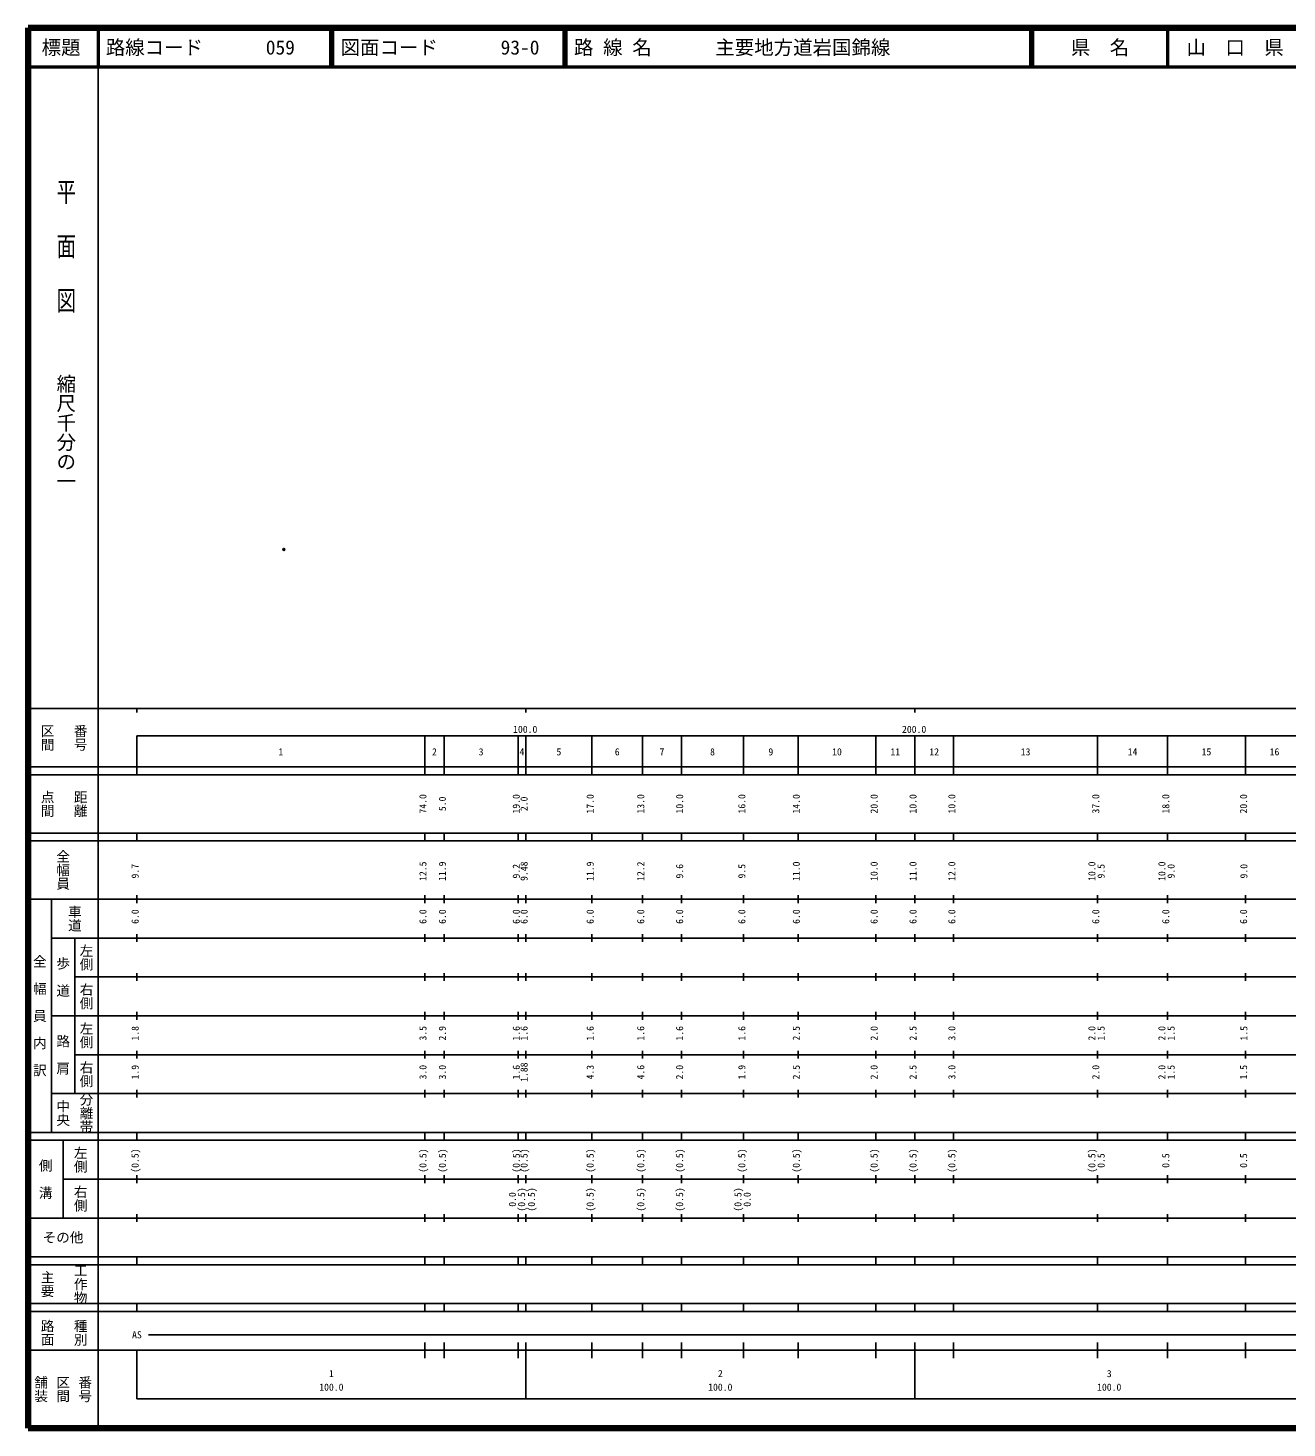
# Model space of a CAD drawing. Units: millimetres on the paper. Extents: x 40 to 680, y 20 to 380.
# Drawn here: x 40 to 363.7, y 20 to 380 of the extents above; entities that cross this region are included whole.
import ezdxf
from ezdxf.enums import TextEntityAlignment as Align

# ---------------------------------------------------------------- set-up
doc = ezdxf.new("R2010")
doc.units = ezdxf.units.MM
doc.header["$PDMODE"] = 32
doc.header["$PDSIZE"] = 0.5
doc.layers.add('M-OTRS', color=6, linetype='Continuous')
doc.layers.add('M-TTL-TXT', color=7, linetype='Continuous')
for name, color, linetype, lineweight in [('M-TTL', 2, 'Continuous', 140), ('M-TTL-BAND', 7, 'Continuous', 25), ('M-TTL-LINE', 7, 'Continuous', 50)]:
    doc.layers.add(name, color=color, linetype=linetype, lineweight=lineweight)
doc.styles.add('@ＭＳ ゴシック', font='')
doc.styles.add('ＭＳ ゴシック', font='')
doc.styles.get('@ＭＳ ゴシック').set_extended_font_data('@MS Gothic')
doc.styles.get('ＭＳ ゴシック').set_extended_font_data('MS Gothic')

msp = doc.modelspace()

# ---------------------------------------------------------------- linework, layer by layer
at = {"layer": 'M-OTRS'}
msp.add_point((105.813, 245.919), dxfattribs=at)
at = {"layer": 'M-TTL'}
for p, q in [((40, 380), (40, 20)), ((680, 380), (40, 380)), ((40, 20), (680, 20))]:
    msp.add_line(p, q, dxfattribs=at)
at = {"layer": 'M-TTL-BAND'}
for p, q in [((58, 370), (58, 20)), ((40, 205), (579, 205)), ((68, 205), (68, 204)), ((168, 205), (168, 204)), ((268, 205), (268, 204)), ((68, 198), (579, 198)), ((68, 198), (68, 188)), ((142, 188), (142, 198)), ((147, 188), (147, 198)), ((166, 188), (166, 198)), ((168, 188), (168, 198)), ((185, 188), (185, 198)), ((198, 188), (198, 198)), ((208, 188), (208, 198)), ((224, 188), (224, 198)), ((238, 188), (238, 198)), ((258, 188), (258, 198)), ((268, 188), (268, 198)), ((278, 188), (278, 198)), ((315, 188), (315, 198)), ((333, 188), (333, 198)), ((353, 188), (353, 198)), ((40, 190), (579, 190)), ((40, 188), (579, 188)), ((40, 173), (579, 173)), ((68, 171), (68, 173)), ((142, 171), (142, 173)), ((147, 171), (147, 173)), ((166, 171), (166, 173)), ((168, 171), (168, 173)), ((185, 171), (185, 173)), ((198, 171), (198, 173)), ((208, 171), (208, 173)), ((224, 171), (224, 173)), ((238, 171), (238, 173)), ((258, 171), (258, 173)), ((268, 171), (268, 173)), ((278, 171), (278, 173)), ((315, 171), (315, 173)), ((333, 171), (333, 173)), ((353, 171), (353, 173)), ((40, 171), (579, 171)), ((40, 156), (579, 156)), ((46, 96), (46, 156)), ((68, 155), (68, 157)), ((142, 155), (142, 157)), ((147, 155), (147, 157)), ((166, 155), (166, 157)), ((168, 155), (168, 157)), ((185, 155), (185, 157)), ((198, 155), (198, 157)), ((208, 155), (208, 157)), ((224, 155), (224, 157)), ((238, 155), (238, 157)), ((258, 155), (258, 157)), ((268, 155), (268, 157)), ((278, 155), (278, 157)), ((315, 155), (315, 157)), ((333, 155), (333, 157)), ((353, 155), (353, 157)), ((46, 146), (579, 146)), ((52, 146), (52, 106)), ((68, 145), (68, 147)), ((142, 145), (142, 147)), ((147, 145), (147, 147)), ((166, 145), (166, 147)), ((168, 145), (168, 147)), ((185, 145), (185, 147)), ((198, 145), (198, 147)), ((208, 145), (208, 147)), ((224, 145), (224, 147)), ((238, 145), (238, 147)), ((258, 145), (258, 147)), ((268, 145), (268, 147)), ((278, 145), (278, 147)), ((315, 145), (315, 147)), ((333, 145), (333, 147)), ((353, 145), (353, 147)), ((68, 135), (68, 137)), ((142, 135), (142, 137)), ((147, 135), (147, 137)), ((166, 135), (166, 137)), ((168, 135), (168, 137)), ((185, 135), (185, 137)), ((198, 135), (198, 137)), ((208, 135), (208, 137)), ((224, 135), (224, 137)), ((238, 135), (238, 137)), ((258, 135), (258, 137)), ((268, 135), (268, 137)), ((278, 135), (278, 137)), ((315, 135), (315, 137)), ((333, 135), (333, 137)), ((353, 135), (353, 137)), ((52, 136), (579, 136)), ((46, 126), (579, 126)), ((68, 125), (68, 127)), ((142, 125), (142, 127)), ((147, 125), (147, 127)), ((166, 125), (166, 127)), ((168, 125), (168, 127)), ((185, 125), (185, 127)), ((198, 125), (198, 127)), ((208, 125), (208, 127)), ((224, 125), (224, 127)), ((238, 125), (238, 127)), ((258, 125), (258, 127)), ((268, 125), (268, 127)), ((278, 125), (278, 127)), ((315, 125), (315, 127)), ((333, 125), (333, 127)), ((353, 125), (353, 127)), ((52, 116), (579, 116)), ((68, 115), (68, 117)), ((142, 115), (142, 117)), ((147, 115), (147, 117)), ((166, 115), (166, 117)), ((168, 115), (168, 117)), ((185, 115), (185, 117)), ((198, 115), (198, 117)), ((208, 115), (208, 117)), ((224, 115), (224, 117)), ((238, 115), (238, 117)), ((258, 115), (258, 117)), ((268, 115), (268, 117)), ((278, 115), (278, 117)), ((315, 115), (315, 117)), ((333, 115), (333, 117)), ((353, 115), (353, 117)), ((46, 106), (579, 106)), ((68, 105), (68, 107)), ((142, 105), (142, 107)), ((147, 105), (147, 107)), ((166, 105), (166, 107)), ((168, 105), (168, 107)), ((185, 105), (185, 107)), ((198, 105), (198, 107)), ((208, 105), (208, 107)), ((224, 105), (224, 107)), ((238, 105), (238, 107)), ((258, 105), (258, 107)), ((268, 105), (268, 107)), ((278, 105), (278, 107)), ((315, 105), (315, 107)), ((333, 105), (333, 107)), ((353, 105), (353, 107)), ((40, 96), (579, 96)), ((40, 94), (579, 94)), ((49, 94), (49, 74)), ((68, 94), (68, 96)), ((142, 94), (142, 96)), ((147, 94), (147, 96)), ((166, 94), (166, 96)), ((168, 94), (168, 96)), ((185, 94), (185, 96)), ((198, 94), (198, 96)), ((208, 94), (208, 96)), ((224, 94), (224, 96)), ((238, 94), (238, 96)), ((258, 94), (258, 96)), ((268, 94), (268, 96)), ((278, 94), (278, 96)), ((315, 94), (315, 96)), ((333, 94), (333, 96)), ((353, 94), (353, 96)), ((49, 84), (579, 84)), ((68, 83), (68, 85)), ((142, 83), (142, 85)), ((147, 83), (147, 85)), ((166, 83), (166, 85)), ((168, 83), (168, 85)), ((185, 83), (185, 85)), ((198, 83), (198, 85)), ((208, 83), (208, 85)), ((224, 83), (224, 85)), ((238, 83), (238, 85)), ((258, 83), (258, 85)), ((268, 83), (268, 85)), ((278, 83), (278, 85)), ((315, 83), (315, 85)), ((333, 83), (333, 85)), ((353, 83), (353, 85)), ((40, 74), (579, 74)), ((68, 73), (68, 75)), ((142, 73), (142, 75)), ((147, 73), (147, 75)), ((166, 73), (166, 75)), ((168, 73), (168, 75)), ((185, 73), (185, 75)), ((198, 73), (198, 75)), ((208, 73), (208, 75)), ((224, 73), (224, 75)), ((238, 73), (238, 75)), ((258, 73), (258, 75)), ((268, 73), (268, 75)), ((278, 73), (278, 75)), ((315, 73), (315, 75)), ((333, 73), (333, 75)), ((353, 73), (353, 75)), ((40, 64), (579, 64)), ((40, 62), (579, 62)), ((68, 62), (68, 64)), ((142, 62), (142, 64)), ((147, 62), (147, 64)), ((166, 62), (166, 64)), ((168, 62), (168, 64)), ((185, 62), (185, 64)), ((198, 62), (198, 64)), ((208, 62), (208, 64)), ((224, 62), (224, 64)), ((238, 62), (238, 64)), ((258, 62), (258, 64)), ((268, 62), (268, 64)), ((278, 62), (278, 64)), ((315, 62), (315, 64)), ((333, 62), (333, 64)), ((353, 62), (353, 64)), ((40, 52), (579, 52)), ((68, 50), (68, 52)), ((142, 50), (142, 52)), ((147, 50), (147, 52)), ((166, 50), (166, 52)), ((168, 50), (168, 52)), ((185, 50), (185, 52)), ((198, 50), (198, 52)), ((208, 50), (208, 52)), ((224, 50), (224, 52)), ((238, 50), (238, 52)), ((258, 50), (258, 52)), ((268, 50), (268, 52)), ((278, 50), (278, 52)), ((315, 50), (315, 52)), ((333, 50), (333, 52)), ((353, 50), (353, 52)), ((40, 50), (579, 50)), ((71, 44), (520, 44)), ((40, 40), (579, 40)), ((68, 40), (68, 27.5)), ((142, 38), (142, 42)), ((147, 38), (147, 42)), ((166, 38), (166, 42)), ((168, 27.5), (168, 42)), ((185, 38), (185, 42)), ((198, 38), (198, 42)), ((208, 38), (208, 42)), ((224, 38), (224, 42)), ((238, 38), (238, 42)), ((258, 38), (258, 42)), ((268, 27.5), (268, 42)), ((278, 38), (278, 42)), ((315, 38), (315, 42)), ((333, 38), (333, 42)), ((353, 38), (353, 42)), ((68, 27.5), (579, 27.5))]:
    msp.add_line(p, q, dxfattribs=at)
at = {"layer": 'M-TTL-LINE'}
for p, q in [((58, 380), (58, 370)), ((117.75, 380), (117.75, 370)), ((118.25, 380), (118.25, 370)), ((177.75, 380), (177.75, 370)), ((178.25, 380), (178.25, 370)), ((297.75, 380), (297.75, 370)), ((298.25, 380), (298.25, 370)), ((333, 380), (333, 370)), ((40, 370), (680, 370))]:
    msp.add_line(p, q, dxfattribs=at)

# ---------------------------------------------------------------- texts
at = {"layer": 'M-TTL-BAND', "style": '@ＭＳ ゴシック', "width": 1.4}
msp.add_text('平  面  図', height=3.666, rotation=270, dxfattribs=at).set_placement((49.777, 306.475), align=Align.MIDDLE_RIGHT)
at = {"layer": 'M-TTL-BAND', "style": '@ＭＳ ゴシック'}
msp.add_text('縮尺千分の一', height=3.666, rotation=270, dxfattribs=at).set_placement((49.777, 261.03), align=Align.MIDDLE_RIGHT)
for s, p in [('区間', (45, 197.5)), ('番号', (53.5, 197.5)), ('点間', (45, 180.5)), ('距離', (53.5, 180.5)), ('全幅員', (49, 163.5)), ('車道', (52, 151)), ('左側', (55, 141)), ('全\u3000幅\u3000員\u3000内\u3000訳', (43, 126)), ('歩\u3000道', (49, 136)), ('右側', (55, 131)), ('左側', (55, 121)), ('路\u3000肩', (49, 116)), ('右側', (55, 111)), ('分離帯', (55, 101)), ('中央', (49, 101)), ('左側', (53.5, 89)), ('側\u3000溝', (44.5, 84)), ('右側', (53.5, 79)), ('工作物', (53.5, 57)), ('主要', (45, 57)), ('路面', (45, 44.5)), ('種別', (53.5, 44.5)), ('舗装', (43.333, 30)), ('区間', (49, 30)), ('番号', (54.667, 30))]:
    msp.add_text(s, height=2.566, rotation=270, dxfattribs=at).set_placement(p, align=Align.MIDDLE_CENTER)
at = {"layer": 'M-TTL-BAND', "style": 'ＭＳ ゴシック'}
for s, p in [('100.0', (167.844, 198.195)), ('200.0', (267.844, 198.195)), ('1', (105, 192.405)), ('2', (144.5, 192.405)), ('3', (156.5, 192.405)), ('4', (167, 192.405)), ('5', (176.5, 192.405)), ('6', (191.5, 192.405)), ('7', (203, 192.405)), ('8', (216, 192.405)), ('9', (231, 192.405)), ('10', (248, 192.405)), ('11', (263, 192.405)), ('12', (273, 192.405)), ('13', (296.5, 192.405)), ('14', (324, 192.405)), ('15', (343, 192.405)), ('16', (360.5, 192.405)), ('AS', (68, 42.5)), ('1', (118, 32.523)), ('2', (218, 32.523)), ('3', (318, 32.523)), ('100.0', (118, 29.033)), ('100.0', (218, 29.033)), ('100.0', (318, 29.033))]:
    msp.add_text(s, height=1.833, dxfattribs=at).set_placement(p, align=Align.BOTTOM_CENTER)
for s, p in [('74.0', (143, 180.5)), ('5.0', (148, 180.5)), ('19.0', (167, 180.5)), ('2.0', (169, 180.5)), ('17.0', (186, 180.5)), ('13.0', (199, 180.5)), ('10.0', (209, 180.5)), ('16.0', (225, 180.5)), ('14.0', (239, 180.5)), ('20.0', (259, 180.5)), ('10.0', (269, 180.5)), ('10.0', (279, 180.5)), ('37.0', (316, 180.5)), ('18.0', (334, 180.5)), ('20.0', (354, 180.5)), ('9.7', (69, 163.174)), ('12.5', (143, 163.174)), ('11.9', (148, 163.174)), ('9.2', (167, 163.174)), ('9.48', (169, 163.174)), ('11.9', (186, 163.174)), ('12.2', (199, 163.174)), ('9.6', (209, 163.174)), ('9.5', (225, 163.174)), ('11.0', (239, 163.174)), ('10.0', (259, 163.174)), ('11.0', (269, 163.174)), ('12.0', (279, 163.174)), ('10.0', (315, 163.174)), ('9.5', (317.37, 163.174)), ('10.0', (333, 163.174)), ('9.0', (335.37, 163.174)), ('9.0', (354.08, 163.174)), ('6.0', (69, 151.5)), ('6.0', (143, 151.5)), ('6.0', (148, 151.5)), ('6.0', (167, 151.5)), ('6.0', (169, 151.5)), ('6.0', (186, 151.5)), ('6.0', (199, 151.5)), ('6.0', (209, 151.5)), ('6.0', (225, 151.5)), ('6.0', (239, 151.5)), ('6.0', (259, 151.5)), ('6.0', (269, 151.5)), ('6.0', (279, 151.5)), ('6.0', (316, 151.5)), ('6.0', (334, 151.5)), ('6.0', (354, 151.5)), ('1.8', (69, 121.5)), ('3.5', (143, 121.5)), ('2.9', (148, 121.5)), ('1.6', (167, 121.5)), ('1.6', (169, 121.5)), ('1.6', (186, 121.5)), ('1.6', (199, 121.5)), ('1.6', (209, 121.5)), ('1.6', (225, 121.5)), ('2.5', (239, 121.5)), ('2.0', (259, 121.5)), ('2.5', (269, 121.5)), ('3.0', (279, 121.5)), ('2.0', (315, 121.5)), ('1.5', (317.37, 121.5)), ('2.0', (333, 121.5)), ('1.5', (335.37, 121.5)), ('1.5', (354.08, 121.5)), ('1.9', (69, 111.5)), ('3.0', (143, 111.5)), ('3.0', (148, 111.5)), ('1.6', (167, 111.5)), ('1.88', (169, 111.5)), ('4.3', (186, 111.5)), ('4.6', (199, 111.5)), ('2.0', (209, 111.5)), ('1.9', (225, 111.5)), ('2.5', (239, 111.5)), ('2.0', (259, 111.5)), ('2.5', (269, 111.5)), ('3.0', (279, 111.5)), ('2.0', (316, 111.5)), ('2.0', (333, 111.5)), ('1.5', (335.37, 111.5)), ('1.5', (354, 111.5)), ('(0.5)', (69, 88.764)), ('(0.5)', (143, 88.764)), ('(0.5)', (148, 88.764)), ('(0.5)', (167, 88.764)), ('(0.5)', (169, 88.764)), ('(0.5)', (186, 88.764)), ('(0.5)', (199, 88.764)), ('(0.5)', (209, 88.764)), ('(0.5)', (225, 88.764)), ('(0.5)', (239, 88.764)), ('(0.5)', (259, 88.764)), ('(0.5)', (269, 88.764)), ('(0.5)', (279, 88.764)), ('(0.5)', (315, 88.764)), ('0.5', (317.37, 88.764)), ('0.5', (334, 88.764)), ('0.5', (354, 88.764)), ('0.0', (166, 78.764)), ('(0.5)', (168.37, 78.764)), ('(0.5)', (170.91, 78.764)), ('(0.5)', (186, 78.764)), ('(0.5)', (199, 78.764)), ('(0.5)', (209, 78.764)), ('(0.5)', (224, 78.764)), ('0.0', (226.37, 78.764))]:
    msp.add_text(s, height=1.833, rotation=90, dxfattribs=at).set_placement(p, align=Align.BOTTOM_CENTER)
msp.add_text('その他', height=2.566, dxfattribs=at).set_placement((49, 69), align=Align.MIDDLE_CENTER)
at = {"layer": 'M-TTL-TXT', "style": 'ＭＳ ゴシック'}
for s, p in [('標題', (48.5, 375)), ('県\u3000名', (315.625, 375)), ('山\u3000口\u3000県', (350.375, 375))]:
    msp.add_text(s, height=3.666, dxfattribs=at).set_placement(p, align=Align.MIDDLE_CENTER)
for s, p in [('路線コード', (60, 375)), ('059', (101.142, 375)), ('図面コード', (120.38, 375)), ('93-0', (161.521, 375)), ('路 線 名', (180.38, 375)), ('主要地方道岩国錦線', (216.734, 375))]:
    msp.add_text(s, height=3.666, dxfattribs=at).set_placement(p, align=Align.MIDDLE_LEFT)

doc.saveas('drawing.dxf')
